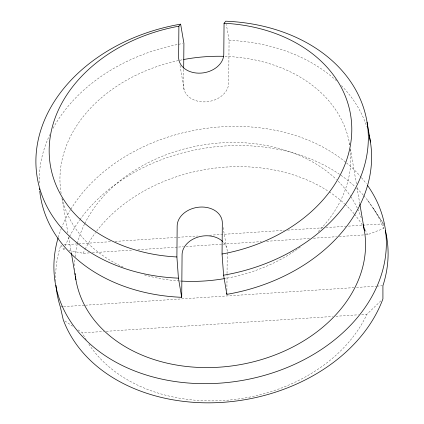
<?xml version="1.0" encoding="UTF-8"?>
<svg xmlns="http://www.w3.org/2000/svg" width="424" height="424" viewBox="0 0 424 424"><rect width="100%" height="100%" fill="white"/><g stroke="black" fill="none" stroke-linecap="round" stroke-linejoin="round"><path stroke-width="0.32" stroke-dasharray="2.12 1.59" d="M183.682 69.403L183.539 85.902A22.716 17.299 -9.7 0 0 205.969 101.834A22.716 17.299 -9.7 0 0 228.7 82.945L229.071 40.354L226.342 24.391M226.898 290.466L227.041 274.196M227.047 273.538L227.238 251.761A22.716 17.299 -9.7 0 0 223.098 241.897M88.844 344.209A152.227 115.927 -9.7 0 0 232.32 399.742A152.227 115.927 -9.7 0 0 366.94 314.237L381.044 300.717M339.248 236.528L367.629 234.673L383.534 228.541L383.455 223.846L372.632 207.23M64.157 244.743L78.043 243.837M78.7 243.795L111.093 241.675M115.063 241.415L197.695 236.004M209.594 235.225L284.297 230.338M287.599 230.121L323.3 227.783M325.945 227.614L345.777 226.315M348.417 226.14L362.303 225.234M362.965 225.186L383.455 223.846M69.006 250.483L83.13 253.292L89.729 252.863M92.368 252.688L131.975 250.096M137.917 249.709L183.465 246.726M186.104 246.556L261.354 241.627M266.638 241.282L310.204 238.431M313.5 238.214L336.603 236.703M60.977 306.801L62.959 306.674M63.621 306.626L84.773 305.243M85.436 305.201L353.833 287.636M356.478 287.461L376.311 286.163M376.968 286.121L382.257 285.776M78.053 329.883L82.442 332.856L103.562 331.473M106.201 331.303L332.612 316.484M335.914 316.267L358.36 314.799M361.656 314.582L366.94 314.237M55.761 281.425A167.22 127.343 -9.7 0 1 60.855 244.961L63.87 249.46L65.794 249.847M64.904 320.947L72.573 326.157M367.846 200.6L383.095 223.305M349.514 143.593L349.736 144.897M350.404 148.808L356.536 184.679M356.981 187.286L359.769 203.589M223.125 227.513L226.506 247.303M180.014 65.455L184.27 90.36M61.931 197.966L68.031 233.661M68.587 236.905L71.248 252.476M350.346 149.444A146.317 111.427 -9.7 0 1 317.194 232.633M300.24 247.113A146.317 111.427 -9.7 0 1 225.059 278.51M181.212 281.075A146.317 111.427 -9.7 0 1 179.946 280.995M179.315 280.953A146.317 111.427 -9.7 0 1 143.328 274.593M123.124 267.083A146.317 111.427 -9.7 0 1 62.349 199.216M61.151 193.423A146.317 111.427 -9.7 0 1 179.331 60.388M179.962 60.256A146.317 111.427 -9.7 0 1 183.772 59.508M225.033 56.376A146.317 111.427 -9.7 0 1 349.837 145.533M74.788 269.648A146.317 111.427 -9.7 0 1 74.735 268.376M74.682 265.827A146.317 111.427 -9.7 0 1 74.926 258.794M75.09 256.875A146.317 111.427 -9.7 0 1 77.263 244.076M77.422 243.44A146.317 111.427 -9.7 0 1 84.482 224.158M84.758 223.591A146.317 111.427 -9.7 0 1 200.526 145.342A146.317 111.427 -9.7 0 1 336.37 179.453M338.182 181.223A146.317 111.427 -9.7 0 1 350.447 196.063M350.812 196.614A146.317 111.427 -9.7 0 1 357.215 207.919M357.761 209.085A146.317 111.427 -9.7 0 1 361.465 218.62M39.199 182.919A167.22 127.343 -9.7 0 1 49.862 134.604M53.069 128.297A167.22 127.343 -9.7 0 1 182.649 43.529M229.071 40.354A167.22 127.343 -9.7 0 1 336.539 80.867M341.421 85.606A167.22 127.343 -9.7 0 1 366.734 126.638M58.242 237.376A167.22 127.343 -9.7 0 1 61.167 228.801M61.401 228.192A167.22 127.343 -9.7 0 1 70.198 210.293M70.85 209.218A167.22 127.343 -9.7 0 1 346.026 162.498M346.514 162.901A167.22 127.343 -9.7 0 1 361.062 177.163M361.486 177.656A167.22 127.343 -9.7 0 1 366.315 183.746M63.87 249.46A167.22 127.343 -9.7 0 1 64.321 248.268M65.259 245.888A167.22 127.343 -9.7 0 1 69.292 237.053M69.589 236.47A167.22 127.343 -9.7 0 1 79.696 219.945M80.062 219.436A167.22 127.343 -9.7 0 1 355.227 186.846M356.653 188.198A167.22 127.343 -9.7 0 1 363.368 195.204M363.787 195.687A167.22 127.343 -9.7 0 1 383.534 228.541M86.205 339.963A152.227 115.927 -9.7 0 1 82.442 332.856M83.13 253.292A152.227 115.927 -9.7 0 1 84.848 249.763M85.145 249.179A152.227 115.927 -9.7 0 1 95.548 232.564M96.698 231.038A152.227 115.927 -9.7 0 1 328.621 191.441M329.156 191.791A152.227 115.927 -9.7 0 1 344.574 203.822M345.056 204.267A152.227 115.927 -9.7 0 1 354.019 213.675M354.427 214.168A152.227 115.927 -9.7 0 1 362.573 225.436M365.091 229.728A152.227 115.927 -9.7 0 1 367.629 234.673"/><path stroke-width="0.64" d="M39.75 191.224A167.22 127.343 -9.7 0 0 181.705 297.309L178.43 278.149L176.898 256.965L177.163 225.987A22.716 17.299 -9.7 0 1 199.895 207.092A22.716 17.299 -9.7 0 1 222.324 223.029L222.054 254.008L223.591 275.197L226.867 294.351A167.22 127.343 -9.7 0 0 369.066 134.943M183.693 68.084L183.91 43.312L180.635 24.157L178.896 26.187L178.631 57.166A22.716 17.299 -9.7 0 0 201.061 73.103A22.716 17.299 -9.7 0 0 223.787 54.214L224.058 23.235L225.796 21.2A167.22 127.343 -9.7 0 1 368.329 138.796A167.22 127.343 -9.7 0 1 223.591 275.197M181.705 297.309L182.076 254.718A22.716 17.299 -9.7 0 1 197.542 237.223A22.716 17.299 -9.7 0 1 222.664 241.468M226.867 294.351L226.877 293.058M367.062 122.218L370.454 142.088M359.881 204.241L364.338 230.327M71.359 253.128L75.907 279.734M363.188 224.736A146.317 111.427 -9.7 0 1 240.196 364.64A146.317 111.427 -9.7 0 1 75.345 275.971M75.196 274.71A146.317 111.427 -9.7 0 1 75.069 273.448M224.407 278.621A146.322 111.427 -9.7 0 1 181.848 281.112M183.772 59.503A146.322 111.427 -9.7 0 1 223.729 56.328M385.384 230.714A167.22 127.343 -9.7 0 1 382.92 285.728L382.925 298.909A167.22 127.343 -9.7 0 1 222.287 402.376A167.22 127.343 -9.7 0 1 63.261 319.834L60.314 306.844A167.22 127.343 -9.7 0 1 56.01 285.304M367.449 185.304A167.22 127.343 -9.7 0 1 241.447 380.577A167.22 127.343 -9.7 0 1 58.062 237.991M178.43 278.149A167.22 127.343 -9.7 0 1 35.897 160.553A167.22 127.343 -9.7 0 1 180.635 24.157M224.058 23.235A152.227 115.927 -9.7 0 1 351.793 130.195A152.227 115.927 -9.7 0 1 222.054 254.008M176.898 256.965A152.227 115.927 -9.7 0 1 49.163 150.001A152.227 115.927 -9.7 0 1 178.896 26.187M39.617 189.952A167.22 127.343 -9.7 0 1 39.506 188.675"/></g></svg>
